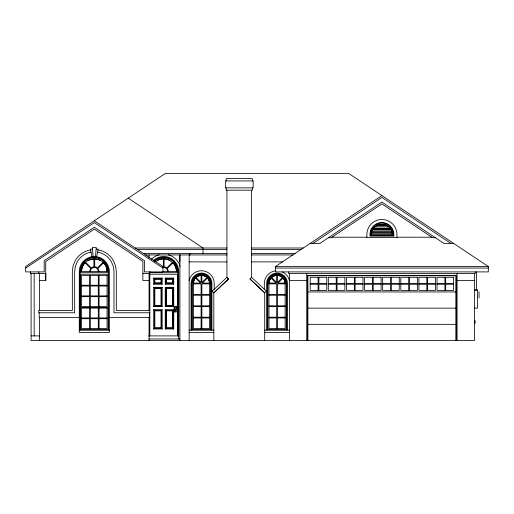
<?xml version="1.0" encoding="UTF-8"?>
<svg xmlns="http://www.w3.org/2000/svg" width="514" height="514" viewBox="0 0 514 514"><rect width="100%" height="100%" fill="white"/><g stroke="black" fill="none" stroke-linecap="round" stroke-linejoin="round"><path stroke-width="0.77" d="M95.475 256.788L96.246 247.536L92.392 247.536L93.162 256.788M81.597 271.52C81.43 255.002 107.208 255.002 107.04 271.52L81.597 271.52A12.721 12.721 0 0 1 85.324 262.526M89.564 271.52L90.721 268.469L85.086 262.834M189.152 280.541L189.197 280.181A12.721 12.721 0 0 1 214.209 283.471L214.209 289.279M193.392 283.471L193.444 283.086A7.35 7.35 0 0 1 195.526 278.055L196.072 277.509A7.35 7.35 0 0 1 201.102 275.427L201.873 275.427A7.35 7.35 0 0 1 206.904 277.509L207.45 278.055A7.35 7.35 0 0 1 209.532 283.086L209.583 328.574L193.392 328.574L193.392 283.471A8.095 8.095 0 0 1 201.488 275.375A8.095 8.095 0 0 1 209.583 283.471M268.95 283.471L269.002 283.086A7.35 7.35 0 0 1 271.084 278.055L271.63 277.509A7.35 7.35 0 0 1 276.661 275.427L277.431 275.427A7.35 7.35 0 0 1 282.462 277.509L283.008 278.055A7.35 7.35 0 0 1 285.09 283.086L285.142 328.574L268.95 328.574L268.95 283.471A8.095 8.095 0 0 1 277.046 275.375A8.095 8.095 0 0 1 285.142 283.471M371.493 234.512C370.986 221.142 392.818 221.142 392.31 234.512L371.493 234.512A10.408 10.408 0 0 1 381.902 224.104A10.408 10.408 0 0 1 392.31 234.512M96.632 256.788C103.789 257.61 109.334 264.408 109.353 271.52L109.353 332.429L79.284 332.429L79.284 271.52C79.162 262.628 87.83 255.137 96.632 256.788L98.174 249.078L96.118 249.078M251.603 277.232L249.952 278.986L264.71 292.884M264.71 340.525L264.71 292.813L266.297 291.13L251.603 277.303L251.603 190.18M103.006 262.288L97.371 267.922A4.009 4.009 0 0 0 94.704 266.817L94.704 258.85M103.552 262.834L97.917 268.469L99.073 271.52M172.396 262.288L166.761 267.922A4.009 4.009 0 0 0 164.094 266.817L164.094 258.85M172.942 262.834L167.307 268.469L168.463 271.52M153.686 284.242L154.457 283.471L161.396 283.471L162.167 284.242L162.167 278.074L153.686 278.074L153.686 284.242L162.167 284.242M153.686 278.074L154.457 278.845L161.396 278.845L162.167 278.074M162.167 306.601L161.396 305.83L161.396 288.097L162.167 287.326L153.686 287.326L153.686 306.601L162.167 306.601L162.167 287.326M165.251 284.242L166.022 283.471L172.961 283.471L173.732 284.242L173.732 278.074L165.251 278.074L165.251 284.242L173.732 284.242M165.251 278.074L166.022 278.845L172.961 278.845L173.732 278.074M153.686 306.601L154.457 305.83L154.457 288.097L153.686 287.326M173.732 306.601L172.961 305.83L172.961 288.097L173.732 287.326L165.251 287.326L165.251 306.601L173.732 306.601L173.732 287.326M162.167 328.96L161.396 328.189L161.396 310.456L162.167 309.685L153.686 309.685L153.686 328.96L162.167 328.96L162.167 309.685M165.251 306.601L166.022 305.83L166.022 288.097L165.251 287.326M153.686 328.96L154.457 328.189L154.457 310.456L153.686 309.685M173.732 328.96L172.961 328.189L172.961 310.456L173.732 309.685L165.251 309.685L165.251 328.96L173.732 328.96L173.732 309.685M206.904 277.509L201.873 282.539L201.873 275.427M207.45 278.055L202.42 283.086L209.532 283.086M165.251 328.96L166.022 328.189L166.022 310.456L165.251 309.685M282.462 277.509L277.431 282.539L277.431 275.427M283.008 278.055L277.978 283.086L285.09 283.086M226.931 190.18L226.931 277.303L212.237 291.13L213.824 292.813L213.824 340.525M213.824 292.813L228.518 278.986L226.931 277.303M213.824 292.884L228.582 278.986L226.931 277.232M155.549 261.883C163.092 254.713 176.855 261.176 176.43 271.52L162.912 271.52M94.319 220.763L162.938 266.509L162.938 271.906L144.434 271.906L144.434 260.662L94.319 227.252L44.204 260.662L44.204 271.906L25.7 271.906L25.7 266.509L165.251 173.475L348.749 173.475L488.3 266.509L488.3 271.906L275.504 271.906L275.504 266.509L381.902 195.577M312.981 243.379L381.902 197.427L450.823 243.379M90.657 250.029L88.633 250.299A21.974 21.974 0 0 0 75.288 260.534L73.097 265.834L72.345 271.52L72.345 310.456L38.807 310.456L38.807 312.769L74.659 312.769L74.659 271.52L75.327 266.432L77.293 261.69A19.66 19.66 0 0 1 89.23 252.528L91.106 252.284M275.504 270.955L273.756 271.18A12.721 12.721 0 0 0 264.324 283.471L264.324 289.279M377.392 225.216L386.412 225.216M377.27 225.261L386.534 225.261M374.995 226.802L388.809 226.802M373.665 228.3L390.139 228.3L373.627 228.344M372.007 231.428L391.796 231.428M371.706 232.926L392.098 232.926M371.699 232.97L392.105 232.97M331.96 237.211L366.867 237.211M396.936 237.211L431.844 237.211M328.407 237.725L331.189 237.725L381.902 203.917L432.615 237.725L435.397 237.725M310.199 243.379L319.926 243.379L381.902 202.066L443.878 243.379L453.605 243.379M135.182 248.005L226.931 248.005M251.603 248.005L303.26 248.005M92.52 249.078L90.464 249.078L92.006 256.788M137.495 249.547L226.931 249.547M251.603 249.547L300.947 249.547M143.278 253.402L226.931 253.402M251.603 253.402L295.164 253.402M145.59 254.944L226.931 254.944M251.603 254.944L292.851 254.944M189.152 261.883L226.931 261.934M251.603 261.883L282.443 261.883M275.504 266.509L488.3 266.509M25.7 268.051L94.319 222.613L162.938 268.051M275.504 268.051L488.3 268.051M149.831 272.677L177.587 272.677C177.735 268.642 176.328 264.639 173.52 261.71A13.878 13.878 0 0 0 154.418 261.208M45.746 273.403L45.797 280.438L39.578 280.387M45.746 273.448L30.326 273.448L30.326 271.906M142.892 273.448L149.831 273.448L149.831 271.52M149.06 280.387L142.847 280.438L142.892 261.485L94.319 229.103L45.746 261.485L45.746 280.387M289.382 280.387L306.729 280.438M457.074 280.438L474.422 280.387M154.894 283.041L160.966 283.041M166.459 283.041L172.531 283.041M193.444 283.086L200.556 283.086L195.526 278.055M269.002 283.086L276.114 283.086L271.084 278.055M310.199 283.471L318.102 283.471L318.102 277.303M326.776 283.471L318.873 283.471L318.873 277.303M328.317 283.471L336.22 283.471L336.22 277.303M344.894 283.471L336.991 283.471L336.991 277.303M346.436 283.471L354.339 283.471L354.339 277.303M363.012 283.471L355.11 283.471L355.11 277.303M364.554 283.471L372.457 283.471L372.457 277.303M381.131 283.471L373.228 283.471L373.228 277.303M382.673 283.471L390.576 283.471L390.576 277.303M399.249 283.471L391.347 283.471L391.347 277.303M400.791 283.471L408.694 283.471L408.694 277.303M417.368 283.471L409.465 283.471L409.465 277.303M418.91 283.471L426.813 283.471L426.813 277.303M435.486 283.471L427.584 283.471L427.584 277.303M437.029 283.471L444.931 283.471L444.931 277.303M453.605 283.471L445.702 283.471L445.702 277.303M193.392 283.856L201.102 283.856L201.102 294.458L193.392 294.458M209.583 283.856L201.873 283.856L201.873 294.458L209.583 294.458M268.95 283.856L276.661 283.856L276.661 294.458L268.95 294.458M285.142 283.856L277.431 283.856L277.431 294.458L285.142 294.458M310.199 284.242L318.102 284.242L318.102 290.41M326.776 284.242L318.873 284.242L318.873 290.41M328.317 284.242L336.22 284.242L336.22 290.41M344.894 284.242L336.991 284.242L336.991 290.41M346.436 284.242L354.339 284.242L354.339 290.41M363.012 284.242L355.11 284.242L355.11 290.41M364.554 284.242L372.457 284.242L372.457 290.41M381.131 284.242L373.228 284.242L373.228 290.41M382.673 284.242L390.576 284.242L390.576 290.41M399.249 284.242L391.347 284.242L391.347 290.41M400.791 284.242L408.694 284.242L408.694 290.41M417.368 284.242L409.465 284.242L409.465 290.41M418.91 284.242L426.813 284.242L426.813 290.41M435.486 284.242L427.584 284.242L427.584 290.41M437.029 284.242L444.931 284.242L444.931 290.41M453.605 284.242L445.702 284.242L445.702 290.41M81.597 285.244L89.564 285.244L89.564 275.375M107.04 285.244L99.073 285.244L99.073 275.375M81.597 286.015L89.564 286.015L89.564 295.884L81.597 295.884M107.04 286.015L99.073 286.015L99.073 295.884L107.04 295.884M154.457 288.097L161.396 288.097M166.022 288.097L172.961 288.097M154.894 288.534L160.966 288.534M166.459 288.534L172.531 288.534M474.422 289.639L477.506 289.639L477.506 308.143L474.422 308.143M474.422 290.41L477.506 290.41M307.886 291.952L455.918 291.952M193.392 295.229L201.102 295.229L201.102 305.83L193.392 305.83M209.583 295.229L201.873 295.229L201.873 305.83L209.583 305.83M268.95 295.229L276.661 295.229L276.661 305.83L268.95 305.83M285.142 295.229L277.431 295.229L277.431 305.83L285.142 305.83M81.597 296.655L89.564 296.655L89.564 306.524M107.04 296.655L99.073 296.655L99.073 306.524M154.894 305.4L160.966 305.4M166.459 305.4L172.531 305.4M154.457 305.83L161.396 305.83M166.022 305.83L172.961 305.83M193.392 306.601L201.102 306.601L201.102 317.202L193.392 317.202M209.583 306.601L201.873 306.601L201.873 317.202L209.583 317.202M268.95 306.601L276.661 306.601L276.661 317.202L268.95 317.202M285.142 306.601L277.431 306.601L277.431 317.202L285.142 317.202M80.441 307.68L108.197 307.68M307.886 308.143L455.918 308.143M149.831 310.456L116.292 310.456L116.292 271.52L115.541 265.834L113.35 260.534A21.974 21.974 0 0 0 100.005 250.299L97.981 250.029M154.457 310.456L161.396 310.456M166.022 310.456L172.961 310.456M149.831 312.769L113.98 312.769L113.98 271.52L113.311 266.432L111.345 261.69A19.66 19.66 0 0 0 99.408 252.528L97.532 252.284M79.284 317.395L39.192 317.395L39.192 312.769M109.353 317.395L149.445 317.395M81.597 317.935L89.564 317.935L89.564 308.066M107.04 317.935L99.073 317.935L99.073 308.066M193.392 317.973L201.102 317.973L201.102 328.574M209.583 317.973L201.873 317.973L201.873 328.574M268.95 317.973L276.661 317.973L276.661 328.574M285.142 317.973L277.431 317.973L277.431 328.574M81.597 318.706L89.564 318.706L89.564 328.574M107.04 318.706L99.073 318.706L99.073 328.574M474.422 320.864L475.193 320.864L475.193 323.177L474.422 323.177M307.886 324.334L455.918 324.334M154.457 328.189L161.396 328.189M166.022 328.189L172.961 328.189M79.284 330.116L109.353 330.116M189.152 330.116L213.824 330.116M264.71 330.116L289.382 330.116M189.152 332.429L213.824 332.429M264.71 332.429L289.382 332.429M31.097 335.899L39.578 335.899M148.674 335.899L178.743 335.899M149.06 338.983L179.9 338.983M282.083 271.906L283.407 272.452A12.721 12.721 0 0 1 289.337 280.181L289.382 280.541M128.243 198.147L203.03 248.005L203.03 253.402M250.016 278.986L264.71 292.813M271.63 277.509L276.661 282.539L276.661 275.427M196.072 277.509L201.102 282.539L201.102 275.427M85.632 262.288L91.267 267.922A4.009 4.009 0 0 1 93.933 266.817L93.933 258.85M180.176 266.336L178.731 262.847L175.974 259.255A17.348 17.348 0 0 0 168.2 254.764M479.048 291.759L479.048 297.927M476.542 271.906L476.542 289.639M475.193 271.906L475.193 273.448L288.611 273.448L288.611 271.906M474.422 273.448L474.422 340.525L31.097 340.525L31.097 273.448M457.074 273.448L457.074 340.525M456.303 340.525L456.303 275.375L307.5 275.375L307.5 340.525M455.918 340.525L455.918 275.761L307.886 275.761L307.886 340.525M306.729 273.448L306.729 340.525M289.382 273.448L289.382 340.525M287.454 330.116L287.454 283.471A10.408 10.408 0 0 0 277.046 273.062A10.408 10.408 0 0 0 266.637 283.471L266.637 330.116M286.683 330.116L286.683 283.471A9.637 9.637 0 0 0 277.046 273.833A9.637 9.637 0 0 0 267.409 283.471L267.409 330.116M252.374 180.928L252.374 178.615L226.16 178.615L226.16 180.928M252.374 187.867L252.374 190.18L226.16 190.18L226.16 187.867M211.897 330.116L211.897 283.471A10.408 10.408 0 0 0 201.488 273.062A10.408 10.408 0 0 0 191.079 283.471L191.079 330.116M211.125 330.116L211.125 283.471A9.637 9.637 0 0 0 201.488 273.833A9.637 9.637 0 0 0 191.851 283.471L191.851 330.116M189.923 253.402L189.923 254.944M189.152 254.944L189.152 340.525M179.9 254.944L179.9 340.525M179.855 254.944L179.855 261.934M178.743 338.983L178.743 271.52L178.229 267.627L176.726 264.003L174.342 260.887A15.034 15.034 0 0 0 153.647 260.347M177.972 335.899L177.972 271.52L177.484 267.826L176.064 264.389L173.796 261.433A14.263 14.263 0 0 0 154.161 260.926M177.587 335.899L177.587 274.219L149.831 274.219L149.831 335.899M172.961 278.845L172.961 283.471M166.022 278.845L166.022 283.471M163.323 258.85L163.323 266.817A4.009 4.009 0 0 0 162.475 266.927M161.396 278.845L161.396 283.471M154.457 278.845L154.457 283.471M149.445 273.107L149.445 310.462M149.445 312.769L149.445 335.899M149.06 254.944L149.06 258.028M149.06 273.448L149.06 310.456M149.06 317.395L149.06 340.525M108.582 330.116L108.582 271.52L108.094 267.826L106.674 264.389L104.406 261.433A14.263 14.263 0 0 0 84.232 261.433L81.964 264.389L80.544 267.826L80.055 271.52L80.055 330.116M98.302 275.375L98.302 285.244L90.335 285.244L90.335 275.375M98.302 306.524L98.302 296.655L90.335 296.655L90.335 306.524M98.302 308.066L98.302 317.935L90.335 317.935L90.335 308.066M98.302 328.574L98.302 318.706L90.335 318.706L90.335 328.574M39.578 273.448L39.578 310.546M39.578 317.395L39.578 340.525M38.807 271.906L38.807 273.448M34.181 273.448L34.181 335.899M87.958 260.502A12.721 12.721 0 0 1 100.68 260.502M103.314 262.526A12.721 12.721 0 0 1 107.04 271.52M157.348 260.502A12.721 12.721 0 0 1 170.07 260.502M172.704 262.526A12.721 12.721 0 0 1 176.43 271.52M151.444 259.255A17.348 17.348 0 0 1 159.218 254.764M162.681 267.672A3.983 3.983 0 0 1 167.692 271.52M90.335 271.52A3.983 3.983 0 0 1 94.319 267.537A3.983 3.983 0 0 1 98.302 271.52M80.916 267.929L80.441 272.677L108.197 272.677C108.345 268.642 106.938 264.639 104.13 261.71A13.878 13.878 0 0 0 84.508 261.71L82.298 264.582L80.916 267.929M174.503 307.565L174.342 308.387L174.882 309.023L175.724 308.998L176.218 308.323L176.006 307.52L175.242 307.179L174.503 307.565M253.145 180.928L225.389 180.928L225.389 187.867L253.145 187.867L253.145 180.928M391.135 229.842L372.669 229.842L391.154 229.886M393.467 235.669L370.337 235.669L370.337 234.512A11.565 11.565 0 0 1 381.902 222.947A11.565 11.565 0 0 1 393.467 234.512L393.467 235.669M393.852 236.054L369.951 236.054L369.951 234.512A11.95 11.95 0 0 1 381.902 222.562A11.95 11.95 0 0 1 393.852 234.512L393.852 236.054M396.936 237.468L366.867 237.468L366.867 234.512A15.034 15.034 0 0 1 381.902 219.478A15.034 15.034 0 0 1 396.936 234.512L396.936 237.468M108.197 274.219L80.441 274.219L80.441 329.731L108.197 329.731L108.197 274.219M107.04 275.375L81.597 275.375L81.597 306.524L107.04 306.524L107.04 275.375M326.776 277.303L310.199 277.303L310.199 290.41L326.776 290.41L326.776 277.303M344.894 277.303L328.317 277.303L328.317 290.41L344.894 290.41L344.894 277.303M363.012 277.303L346.436 277.303L346.436 290.41L363.012 290.41L363.012 277.303M381.131 277.303L364.554 277.303L364.554 290.41L381.131 290.41L381.131 277.303M399.249 277.303L382.673 277.303L382.673 290.41L399.249 290.41L399.249 277.303M417.368 277.303L400.791 277.303L400.791 290.41L417.368 290.41L417.368 277.303M435.486 277.303L418.91 277.303L418.91 290.41L435.486 290.41L435.486 277.303M453.605 277.303L437.029 277.303L437.029 290.41L453.605 290.41L453.605 277.303M161.01 279.231L154.843 279.231L154.843 283.086L161.01 283.086L161.01 279.231M172.576 279.231L166.407 279.231L166.407 283.086L172.576 283.086L172.576 279.231M98.302 286.015L90.335 286.015L90.335 295.884L98.302 295.884L98.302 286.015M161.01 288.482L154.843 288.482L154.843 305.444L161.01 305.444L161.01 288.482M172.576 288.482L166.407 288.482L166.407 305.444L172.576 305.444L172.576 288.482M176.43 306.601L174.117 306.601L174.117 311.998L176.43 311.998L176.43 306.601M107.04 308.066L81.597 308.066L81.597 328.574L107.04 328.574L107.04 308.066M175.467 309.685L175.081 309.685L175.081 311.227L175.467 311.227L175.467 309.685M161.01 310.841L154.843 310.841L154.843 327.803L161.01 327.803L161.01 310.841M172.576 310.841L166.407 310.841L166.407 327.803L172.576 327.803L172.576 310.841M210.74 329.731L192.236 329.731L192.236 283.471A9.252 9.252 0 0 1 201.488 274.219A9.252 9.252 0 0 1 210.74 283.471L210.74 329.731M286.298 329.731L267.794 329.731L267.794 283.471A9.252 9.252 0 0 1 277.046 274.219A9.252 9.252 0 0 1 286.298 283.471L286.298 329.731"/></g></svg>
